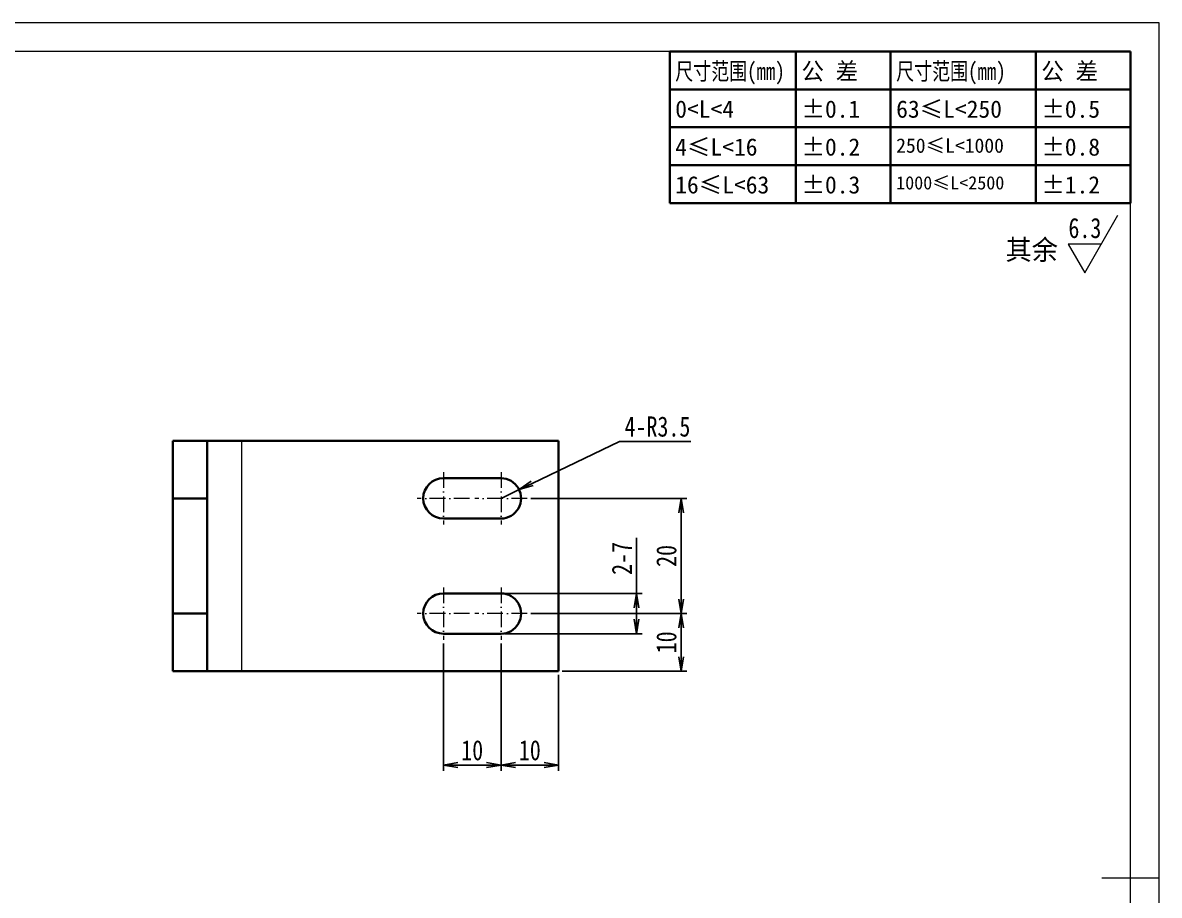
# Model space of a CAD drawing. Header units: millimetres. Extents: x -15766 to 80009, y -9701 to 15159.
# Drawn here: x -14562.6 to -14365.3, y 13399.3 to 13550.7 of the extents above; entities that cross this region are included whole.
import ezdxf
from ezdxf.enums import TextEntityAlignment as Align

# ---------------------------------------------------------------- set-up
doc = ezdxf.new("R2010")
doc.units = ezdxf.units.MM
for name, pattern in [('CENTER-HOKUTO_1', [16, 13, -1, 1, -1]), ('DASHDOT', [18.5, 12, -3, 0.5, -3]), ('DASHED', [15, 12, -3]), ('HIDDEN-HOKUTO_1', [2, 1, -1])]:
    doc.linetypes.add(name, pattern=pattern)
doc.layers.get('DEFPOINTS').update_dxf_attribs({"lineweight": 18})
for name, color, linetype, lineweight in [('AM_7', 2, 'CENTER-HOKUTO_1', 18), ('AM_HID', 1, 'HIDDEN-HOKUTO_1', 18), ('AM_VIS', 7, 'Continuous', 18), ('CDRAFT0', 7, 'Continuous', 18), ('DIM', 253, 'Continuous', 20), ('title_frame', 7, 'Continuous', 18), ('word_dim', 9, 'Continuous', 18), ('尺寸线层', 3, 'Continuous', 18), ('粗实线层', 7, 'Continuous', 35), ('粗实线层_1', 7, 'Continuous', 15)]:
    doc.layers.add(name, color=color, linetype=linetype, lineweight=lineweight)
doc.styles.add('DIM', font='', dxfattribs={"width": 0.8})
doc.styles.get('DIM').set_extended_font_data('NSimSun')
doc.dimstyles.new('1-1$0', dxfattribs={"dimtxt": 3.5, "dimasz": 2.5, "dimexe": 1, "dimexo": 0.625, "dimgap": 0.8, "dimtad": 1, "dimdsep": 46, "dimtxsty": 'DIM', "dimblk": 'OPEN', "dimcen": 0, "dimdle": 5, "dimclrd": 256, "dimclre": 256, "dimclrt": 3, "dimazin": 3, "dimtfac": 0.5, "dimtmove": 0, "dimatfit": 3, "dimldrblk": 'OPEN', "dimfxl": 0, "dimtolj": 1, "dimarcsym": 0})
doc.dimstyles.new('1-1$4', dxfattribs={"dimtxt": 3.5, "dimasz": 2.5, "dimexe": 1, "dimexo": 0.625, "dimgap": 0.8, "dimtad": 1, "dimtih": 1, "dimtoh": 1, "dimzin": 12, "dimdsep": 46, "dimtxsty": 'DIM', "dimblk": 'OPEN', "dimcen": 0, "dimdle": 5, "dimclrd": 256, "dimclre": 256, "dimclrt": 3, "dimazin": 3, "dimtfac": 0.5, "dimtmove": 0, "dimatfit": 3, "dimldrblk": 'OPEN', "dimfxl": 0, "dimtolj": 1, "dimarcsym": 0})

# ---------------------------------------------------------------- blocks, each defined once
blk = doc.blocks.new('*X589')
at = {"layer": 'CDRAFT0'}
for p, q in [((420, 297), (0, 297)), ((420, 0), (420, 297))]:
    blk.add_line(p, q, dxfattribs=at)
at = {"layer": '粗实线层_1'}
for p, q in [((415, 292), (25, 292)), ((415, 5), (415, 292)), ((420, 148.5), (410, 148.5))]:
    blk.add_line(p, q, dxfattribs=at)
blk = doc.blocks.new('自由公差_1')
at = {"layer": '粗实线层'}
for p, q in [((-80, 0), (0, 0)), ((-80, 0), (-80, -26.3)), ((-58.08, 0), (-58.08, -26.3)), ((-41.64, 0), (-41.64, -26.3)), ((-16.44, 0), (-16.44, -26.3)), ((0, 0), (0, -26.3)), ((-80, -6.58), (0, -6.58)), ((-80, -13.15), (0, -13.15)), ((-80, -19.73), (0, -19.73)), ((-80, -26.3), (0, -26.3))]:
    blk.add_line(p, q, dxfattribs=at)
at = {"layer": '尺寸线层', "linetype": 'Continuous', "attachment_point": 1, "line_spacing_factor": 0.9}
for s, insert, char_height, width in [('{\\W0.8;尺寸范围(mm)}', (-79.04, -1.92), 3, 22.6032), ('公 差', (-57.12, -1.92), 3, 22.6032), ('{\\W0.8;尺寸范围(mm)}', (-40.68, -1.92), 3, 22.6032), ('公 差', (-15.48, -1.92), 3, 22.6032), ('0<L<4', (-79.04, -8.49), 3, 22.6032), ('%%P0.1', (-57.12, -8.49), 3, 12.7119), ('63≤L<250', (-40.68, -8.49), 3, 22.6032), ('%%P0.5', (-15.48, -8.49), 3, 12.5771), ('4≤L<16', (-79.04, -15.07), 3, 22.6032), ('%%P0.2', (-57.12, -15.07), 3, 12.4769), ('250≤L<1000', (-40.68, -15.07), 2.5, 22.6032), ('%%P0.8', (-15.48, -15.07), 3, 13.0759), ('16≤L<63', (-79.04, -21.64), 3, 22.6032), ('%%P0.3', (-57.12, -21.64), 3, 12.7119), ('1000≤L<2500', (-40.68, -21.64), 2.3, 22.6032), ('%%P1.2', (-15.48, -21.64), 3, 12.8764)]:
    blk.add_mtext(s, dxfattribs=dict(at, insert=insert, char_height=char_height, width=width))
blk = doc.blocks.new('_OPEN')
at = {"color": 0, "linetype": 'ByBlock', "lineweight": -2}
for p, q in [((-1, 0.166667), (0, 0)), ((-1, -0.166667), (0, 0)), ((0, 0), (-1, 0))]:
    blk.add_line(p, q, dxfattribs=at)
blk = doc.blocks.new('*D1030')
at = {"layer": 'DEFPOINTS', "color": 0, "transparency": 16777216}
for p in [(-14475.03, 13448.17), (-14448.3, 13448.17), (-14469.58, 13438.17)]:
    blk.add_point(p, dxfattribs=at)
at = {"layer": 'DIM', "linetype": 'Continuous', "lineweight": -2, "transparency": 16777216}
for p, q in [((-14474.41, 13448.17), (-14447.3, 13448.17)), ((-14448.3, 13440.67), (-14448.3, 13445.67)), ((-14468.96, 13438.17), (-14447.3, 13438.17))]:
    blk.add_line(p, q, dxfattribs=at)
at = {"layer": 'DIM', "lineweight": -2, "transparency": 16777216, "xscale": 2.5, "yscale": 2.5, "zscale": 2.5}
for p, rotation in [((-14448.3, 13448.17), 90), ((-14448.3, 13438.17), 270)]:
    blk.add_blockref('_OPEN', p, dxfattribs=dict(at, rotation=rotation))
at = {"layer": 'DIM', "color": 3, "transparency": 16777216, "insert": (-14450.85, 13443.17), "char_height": 3.5, "attachment_point": 5, "rotation": 90, "style": 'DIM'}
blk.add_mtext('\\A1;10', dxfattribs=at)
blk = doc.blocks.new('*D1031')
at = {"layer": 'DEFPOINTS', "color": 0, "transparency": 16777216}
for p in [(-14475.03, 13468.17), (-14448.3, 13468.17), (-14475.03, 13448.17)]:
    blk.add_point(p, dxfattribs=at)
at = {"layer": 'DIM', "linetype": 'Continuous', "lineweight": -2, "transparency": 16777216}
for p, q in [((-14474.41, 13468.17), (-14447.3, 13468.17)), ((-14448.3, 13450.67), (-14448.3, 13465.67)), ((-14474.41, 13448.17), (-14447.3, 13448.17))]:
    blk.add_line(p, q, dxfattribs=at)
at = {"layer": 'DIM', "lineweight": -2, "transparency": 16777216, "xscale": 2.5, "yscale": 2.5, "zscale": 2.5}
for p, rotation in [((-14448.3, 13468.17), 90), ((-14448.3, 13448.17), 270)]:
    blk.add_blockref('_OPEN', p, dxfattribs=dict(at, rotation=rotation))
at = {"layer": 'DIM', "color": 3, "transparency": 16777216, "insert": (-14450.85, 13458.17), "char_height": 3.5, "attachment_point": 5, "rotation": 90, "style": 'DIM'}
blk.add_mtext('\\A1;20', dxfattribs=at)
blk = doc.blocks.new('*D1032')
at = {"layer": 'DEFPOINTS', "color": 0, "transparency": 16777216}
for p in [(-14479.58, 13451.67), (-14456.05, 13451.67), (-14479.58, 13444.67)]:
    blk.add_point(p, dxfattribs=at)
at = {"layer": 'DIM', "linetype": 'Continuous', "lineweight": -2, "transparency": 16777216}
for p, q in [((-14456.05, 13451.67), (-14456.05, 13461.3)), ((-14478.96, 13451.67), (-14455.05, 13451.67)), ((-14456.05, 13447.17), (-14456.05, 13449.17)), ((-14478.96, 13444.67), (-14455.05, 13444.67))]:
    blk.add_line(p, q, dxfattribs=at)
at = {"layer": 'DIM', "lineweight": -2, "transparency": 16777216, "xscale": 2.5, "yscale": 2.5, "zscale": 2.5}
for p, rotation in [((-14456.05, 13451.67), 90), ((-14456.05, 13444.67), 270)]:
    blk.add_blockref('_OPEN', p, dxfattribs=dict(at, rotation=rotation))
at = {"layer": 'DIM', "color": 3, "transparency": 16777216, "insert": (-14458.6, 13457.74), "char_height": 3.5, "attachment_point": 5, "rotation": 90, "style": 'DIM'}
blk.add_mtext('\\A1;2-7', dxfattribs=at)
blk = doc.blocks.new('*D1033')
at = {"layer": 'DEFPOINTS', "color": 0, "transparency": 16777216}
for p in [(-14479.58, 13443.62), (-14469.58, 13438.17), (-14479.58, 13421.87)]:
    blk.add_point(p, dxfattribs=at)
at = {"layer": 'DIM', "linetype": 'Continuous', "lineweight": -2, "transparency": 16777216}
for p, q in [((-14479.58, 13442.99), (-14479.58, 13420.87)), ((-14469.58, 13437.54), (-14469.58, 13420.87)), ((-14472.08, 13421.87), (-14477.08, 13421.87))]:
    blk.add_line(p, q, dxfattribs=at)
at = {"layer": 'DIM', "lineweight": -2, "transparency": 16777216, "xscale": 2.5, "yscale": 2.5, "zscale": 2.5, "rotation": 180}
blk.add_blockref('_OPEN', (-14479.58, 13421.87), dxfattribs=at)
at = {"layer": 'DIM', "lineweight": -2, "transparency": 16777216, "xscale": 2.5, "yscale": 2.5, "zscale": 2.5}
blk.add_blockref('_OPEN', (-14469.58, 13421.87), dxfattribs=at)
at = {"layer": 'DIM', "color": 3, "transparency": 16777216, "insert": (-14474.58, 13424.42), "char_height": 3.5, "attachment_point": 5, "style": 'DIM'}
blk.add_mtext('\\A1;10', dxfattribs=at)
blk = doc.blocks.new('*D1034')
at = {"layer": 'DEFPOINTS', "color": 0, "transparency": 16777216}
for p in [(-14489.58, 13443.62), (-14479.58, 13443.62), (-14489.58, 13421.87)]:
    blk.add_point(p, dxfattribs=at)
at = {"layer": 'DIM', "linetype": 'Continuous', "lineweight": -2, "transparency": 16777216}
for p, q in [((-14489.58, 13442.99), (-14489.58, 13420.87)), ((-14479.58, 13442.99), (-14479.58, 13420.87)), ((-14482.08, 13421.87), (-14487.08, 13421.87))]:
    blk.add_line(p, q, dxfattribs=at)
at = {"layer": 'DIM', "lineweight": -2, "transparency": 16777216, "xscale": 2.5, "yscale": 2.5, "zscale": 2.5, "rotation": 180}
blk.add_blockref('_OPEN', (-14489.58, 13421.87), dxfattribs=at)
at = {"layer": 'DIM', "lineweight": -2, "transparency": 16777216, "xscale": 2.5, "yscale": 2.5, "zscale": 2.5}
blk.add_blockref('_OPEN', (-14479.58, 13421.87), dxfattribs=at)
at = {"layer": 'DIM', "color": 3, "transparency": 16777216, "insert": (-14484.58, 13424.42), "char_height": 3.5, "attachment_point": 5, "style": 'DIM'}
blk.add_mtext('\\A1;10', dxfattribs=at)
blk = doc.blocks.new('*D656')
at = {"layer": 'DEFPOINTS', "color": 0, "transparency": 16777216}
for p in [(-14479.58, 13468.17), (-14476.43, 13469.69)]:
    blk.add_point(p, dxfattribs=at)
at = {"layer": 'DIM', "linetype": 'Continuous', "lineweight": -2, "transparency": 16777216}
for p, q in [((-14459.03, 13478.06), (-14474.18, 13470.77)), ((-14446.64, 13478.06), (-14459.03, 13478.06)), ((-14479.58, 13468.17), (-14476.43, 13469.69))]:
    blk.add_line(p, q, dxfattribs=at)
at = {"layer": 'DIM', "lineweight": -2, "transparency": 16777216, "xscale": 2.5, "yscale": 2.5, "zscale": 2.5, "rotation": 205.703984263342}
blk.add_blockref('_OPEN', (-14476.43, 13469.69), dxfattribs=at)
at = {"layer": 'DIM', "color": 3, "transparency": 16777216, "insert": (-14452.42, 13480.61), "char_height": 3.5, "attachment_point": 5, "style": 'DIM'}
blk.add_mtext('\\A1;4-R3.5', dxfattribs=at)

msp = doc.modelspace()

# ---------------------------------------------------------------- linework, layer by layer
at = {"color": 7, "lineweight": 13}
msp.add_line((-14524.58246, 13438.16712), (-14524.58246, 13478.16712), dxfattribs=at)
at = {"layer": 'AM_7', "linetype": 'DASHDOT', "lineweight": 13, "ltscale": 0.227499}
for p, q in [((-14489.58246, 13472.71711), (-14489.58246, 13463.61713)), ((-14479.58246, 13472.71711), (-14479.58246, 13463.61713)), ((-14489.58246, 13452.71711), (-14489.58246, 13443.61713)), ((-14479.58246, 13452.71711), (-14479.58246, 13443.61713))]:
    msp.add_line(p, q, dxfattribs=at)
at = {"layer": 'AM_7', "linetype": 'DASHDOT', "lineweight": 13, "ltscale": 0.227502}
for p, q in [((-14485.03241, 13468.16712), (-14494.13251, 13468.16712)), ((-14475.03241, 13468.16712), (-14484.13251, 13468.16712)), ((-14485.03241, 13448.16712), (-14494.13251, 13448.16712)), ((-14475.03241, 13448.16712), (-14484.13251, 13448.16712))]:
    msp.add_line(p, q, dxfattribs=at)
at = {"layer": 'AM_HID', "linetype": 'DASHED', "lineweight": 13}
msp.add_line((-14524.58246, 13438.16712), (-14524.58246, 13478.16712), dxfattribs=at)
at = {"layer": 'AM_VIS', "lineweight": 35, "ltscale": 0.15}
for p, q in [((-14536.58246, 13478.16712), (-14530.58246, 13478.16712)), ((-14524.58246, 13478.16712), (-14530.58246, 13478.16712)), ((-14536.58246, 13468.16712), (-14530.58246, 13468.16712)), ((-14536.58246, 13448.16712), (-14530.58246, 13448.16712)), ((-14536.58246, 13438.16712), (-14530.58246, 13438.16712)), ((-14524.58246, 13438.16712), (-14530.58246, 13438.16712))]:
    msp.add_line(p, q, dxfattribs=at)
at = {"layer": 'AM_VIS', "lineweight": 35, "ltscale": 0.25}
for p, q in [((-14536.58246, 13478.16712), (-14536.58246, 13468.16712)), ((-14530.58246, 13468.16712), (-14530.58246, 13478.16712)), ((-14489.58246, 13471.66712), (-14479.58246, 13471.66712)), ((-14479.58246, 13464.66712), (-14489.58246, 13464.66712)), ((-14489.58246, 13451.66712), (-14479.58246, 13451.66712)), ((-14536.58246, 13448.16712), (-14536.58246, 13438.16712)), ((-14530.58246, 13438.16712), (-14530.58246, 13448.16712)), ((-14479.58246, 13444.66712), (-14489.58246, 13444.66712))]:
    msp.add_line(p, q, dxfattribs=at)
at = {"layer": 'AM_VIS', "lineweight": 35}
for p, q in [((-14524.58246, 13478.16712), (-14469.58246, 13478.16712)), ((-14469.58246, 13438.16712), (-14469.58246, 13478.16712)), ((-14536.58246, 13468.16712), (-14536.58246, 13448.16712)), ((-14530.58246, 13468.16712), (-14530.58246, 13448.16712)), ((-14524.58246, 13438.16712), (-14469.58246, 13438.16712))]:
    msp.add_line(p, q, dxfattribs=at)
for centre, start, end in [((-14489.58246, 13468.16712), 90.000003, 269.999997), ((-14479.58246, 13468.16712), 269.999997, 90.000003), ((-14489.58246, 13448.16712), 90.000003, 269.999997), ((-14479.58246, 13448.16712), 269.999997, 90.000003)]:
    msp.add_arc(centre, 3.5, start, end, dxfattribs=at)
at = {"layer": 'DIM'}
for p, q in [((-14378.23656, 13507.30629), (-14372.46305, 13517.30629)), ((-14375.3498, 13512.30629), (-14381.12331, 13512.30629)), ((-14381.12331, 13512.30629), (-14378.23656, 13507.30629))]:
    msp.add_line(p, q, dxfattribs=at)

# ---------------------------------------------------------------- block references
at = {"layer": 'title_frame'}
for name, p in [('*X589', (-14785.29167, 13253.73384)), ('自由公差_1', (-14370.29167, 13545.73384))]:
    msp.add_blockref(name, p, dxfattribs=at)

# ---------------------------------------------------------------- texts
at = {"layer": 'DIM', "color": 2, "style": 'DIM', "width": 0.8}
msp.add_attdef('6.3', text='0.0', height=3.5, dxfattribs=at).set_placement((-14375.3498, 13512.30629), align=Align.BOTTOM_RIGHT)
at = {"layer": 'word_dim', "linetype": 'Continuous', "insert": (-14391.97652, 13513.07215), "char_height": 3.5, "width": 10.860604, "attachment_point": 1}
msp.add_mtext('{\\C3;其余}', dxfattribs=at)

# ---------------------------------------------------------------- dimensions: what is measured, and where the dimension line sits
at = {"layer": 'DIM', "color": 3, "true_color": 0x00ff00}
dim = msp.add_radius_dim(center=(-14479.58246, 13468.16712), mpoint=(-14476.4288, 13469.68515), text='4-<>', dimstyle='1-1$4', dxfattribs=at)
dim.commit()
dim.dimension.update_dxf_attribs({"geometry": '*D656', "text_midpoint": (-14452.42182, 13478.05867), "dimtype": 164})
for base, p1, p2, picture, middle in [((-14448.30387, 13468.16712), (-14475.03241, 13448.16712), (-14475.03241, 13468.16712), '*D1031', (-14450.85387, 13458.16712)), ((-14448.30387, 13448.16712), (-14469.58246, 13438.16712), (-14475.03241, 13448.16712), '*D1030', (-14450.85387, 13443.16712))]:
    dim = msp.add_linear_dim(base=base, p1=p1, p2=p2, angle=90, dimstyle='1-1$0', dxfattribs=at)
    dim.commit()
    dim.dimension.update_dxf_attribs({"geometry": picture, "text_midpoint": middle})
dim = msp.add_linear_dim(base=(-14456.04543, 13451.66712), p1=(-14479.58246, 13444.66712), p2=(-14479.58246, 13451.66712), angle=90, text='2-7', dimstyle='1-1$0', dxfattribs=at)
dim.commit()
dim.dimension.update_dxf_attribs({"geometry": '*D1032', "text_midpoint": (-14458.59543, 13457.73601)})
for base, p1, p2, picture, middle in [((-14489.58246, 13421.87006), (-14479.58246, 13443.61713), (-14489.58246, 13443.61713), '*D1034', (-14484.58246, 13424.42006)), ((-14479.58246, 13421.87006), (-14469.58246, 13438.16712), (-14479.58246, 13443.61713), '*D1033', (-14474.58246, 13424.42006))]:
    dim = msp.add_linear_dim(base=base, p1=p1, p2=p2, dimstyle='1-1$0', dxfattribs=at)
    dim.commit()
    dim.dimension.update_dxf_attribs({"geometry": picture, "text_midpoint": middle})

doc.saveas('drawing.dxf')
